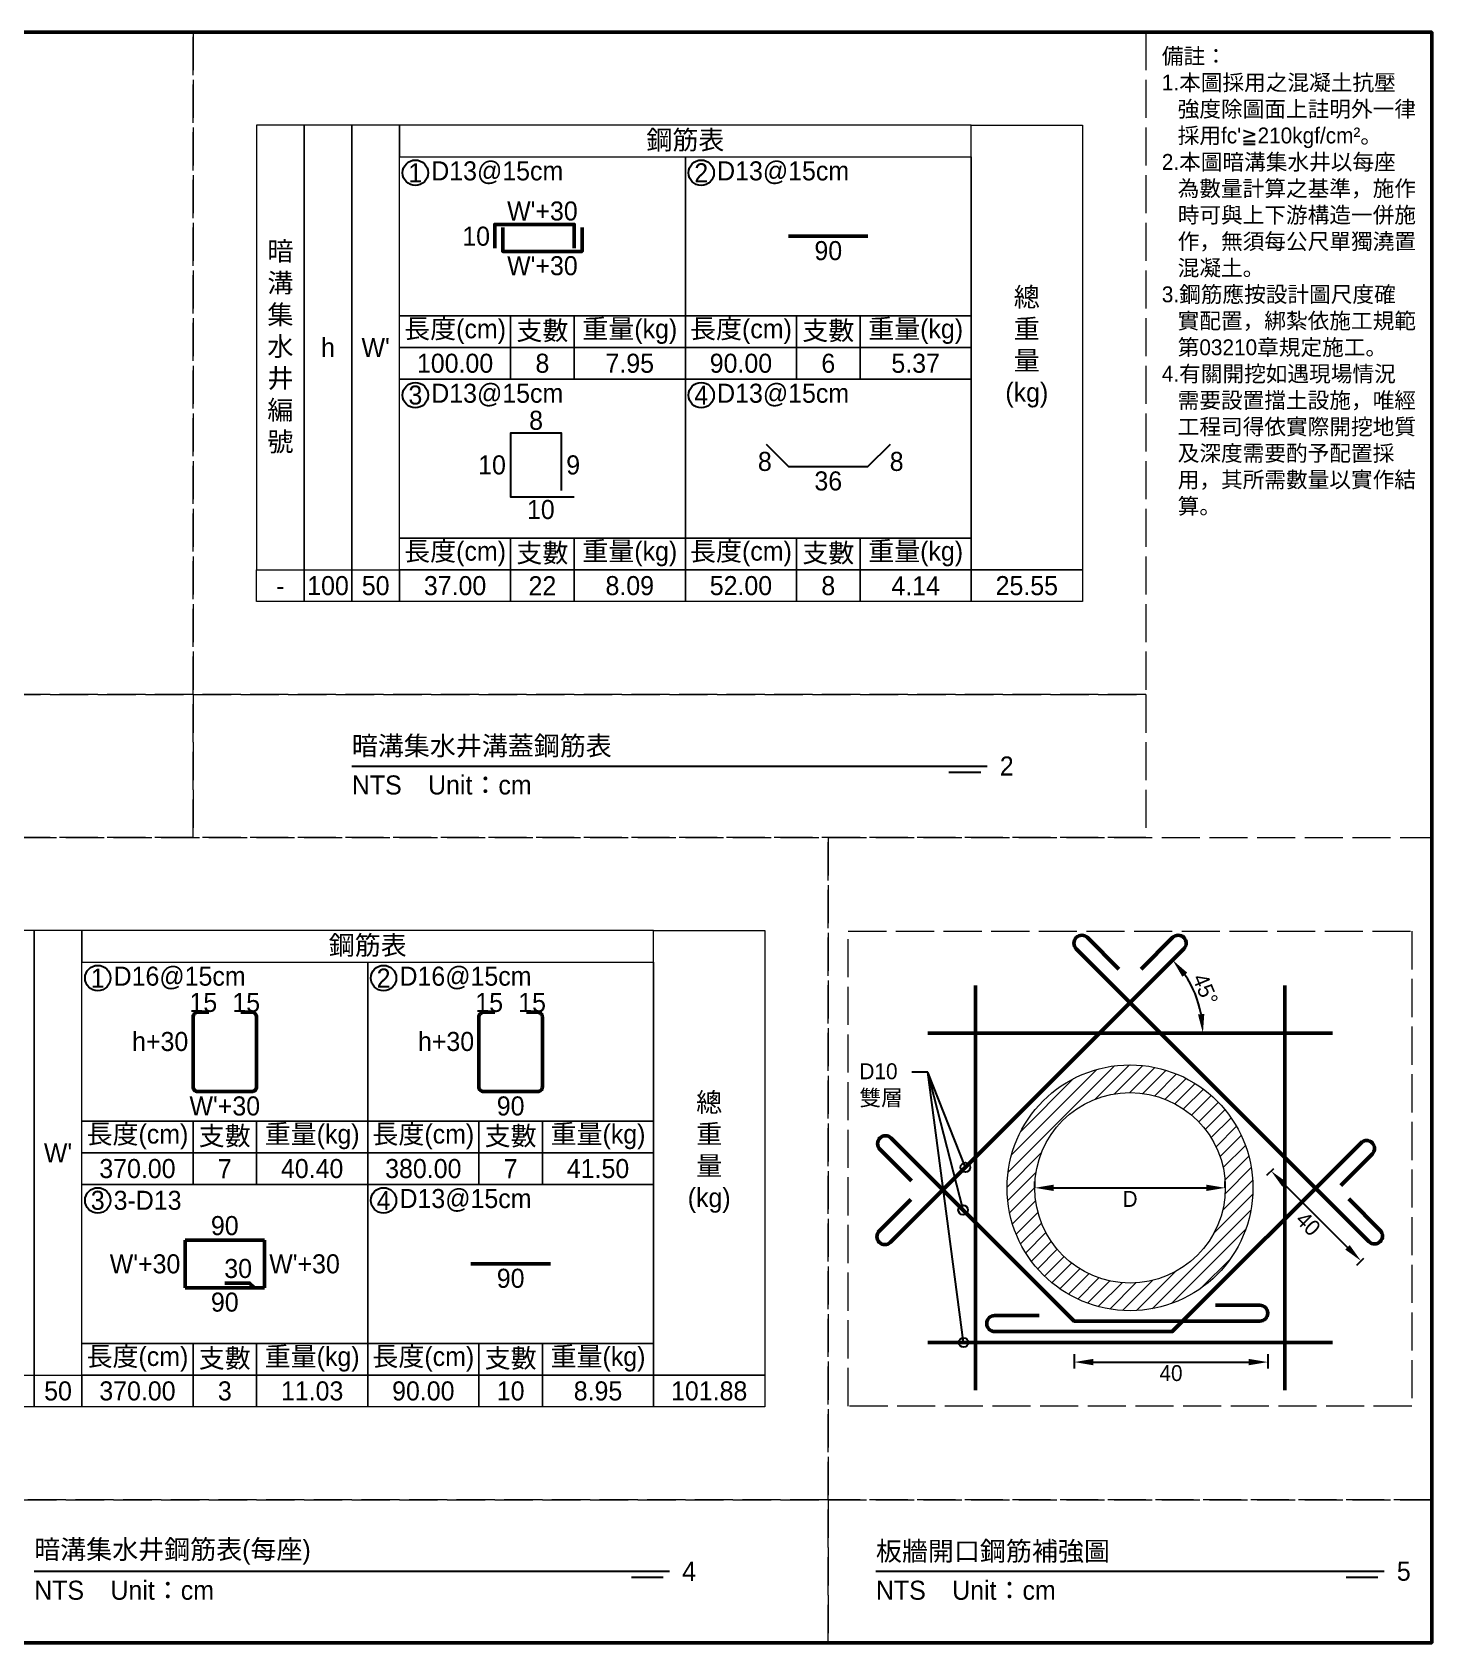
# Model space of a CAD drawing. Extents: x -7340 to 3675, y -3342 to 777.
# Drawn here: x -4361 to -3920, y -1264 to -757 of the extents above; entities that cross this region are included whole.
import ezdxf
from ezdxf import colors
from ezdxf.entities.mleader import LeaderData, LeaderLine
from ezdxf.math import Vec2, Vec3

# ---------------------------------------------------------------- set-up
doc = ezdxf.new("R2010")
doc.units = 0
doc.header["$MEASUREMENT"] = 0
doc.linetypes.add('ACAD_ISO02W100', pattern=[15, 12, -3])
for name, color, linetype, lineweight in [('一、1.基本-圖框', 7, 'Continuous', 20), ('一、3.基本-變更', 1, 'Continuous', 50), ('二、1.繪圖-既有設施', 8, 'Continuous', 20), ('二、5.繪圖-鋼筋', 60, 'Continuous', 50)]:
    doc.layers.add(name, color=color, linetype=linetype, lineweight=lineweight)
doc.layers.add('一、4.基本-隱藏', color=9, linetype='ACAD_ISO02W100', lineweight=20, plot=False)
doc.layers.add('三、1.文字-說明文字', color=2, linetype='Continuous')
doc.layers.add('三、3.文字-註解文字', color=2, linetype='Continuous')
doc.styles.add('次圖名(詳圖)', font='MS PGothic.ttf', dxfattribs={"height": 6})
doc.styles.add('註解文字(詳圖)', font='MS PGothic.ttf', dxfattribs={"height": 5})
doc.dimstyles.new('註解文字(詳圖)', dxfattribs={"dimtxt": 5, "dimasz": 6, "dimexe": 2, "dimexo": 5, "dimgap": 1, "dimtad": 2, "dimzin": 0, "dimdsep": 46, "dimtxsty": '註解文字(詳圖)', "dimcen": 0.1, "dimclrd": 144, "dimclre": 144, "dimclrt": 256, "dimadec": 0, "dimazin": 0, "dimtfac": 1, "dimtofl": 0, "dimtmove": 0, "dimatfit": 3, "dimfxlon": 1, "dimtolj": 1, "dimtzin": 0, "dimlwd": -1, "dimlwe": -1, "dimarcsym": 1})

# ---------------------------------------------------------------- blocks, each defined once
blk = doc.blocks.new('*D547')
at = {"layer": 'Defpoints', "color": 0, "transparency": 16777216}
for p in [(-4045, -1120.78), (-3985, -1120.78), (-3985, -1120.78)]:
    blk.add_point(p, dxfattribs=at)
at = {"layer": '三、3.文字-註解文字', "color": 144, "transparency": 16777216}
for p, q in [((-4045, -1120.78), (-4045, -1118.78)), ((-3985, -1120.78), (-3985, -1118.78)), ((-4039, -1120.78), (-3991, -1120.78))]:
    blk.add_line(p, q, dxfattribs=at)
for points in [[(-4039, -1119.78), (-4039, -1121.78), (-4045, -1120.78)], [(-3991, -1119.78), (-3991, -1121.78), (-3985, -1120.78)]]:
    blk.add_solid(points, dxfattribs=at)
at = {"layer": '三、3.文字-註解文字', "transparency": 16777216, "insert": (-4015, -1124.28), "char_height": 5, "attachment_point": 5, "style": '註解文字(詳圖)'}
blk.add_mtext('\\A1;D', dxfattribs=at)
blk = doc.blocks.new('*D548')
at = {"layer": 'Defpoints', "color": 0, "transparency": 16777216}
for p in [(-3966.3, -1111.21), (-3938.02, -1139.49), (-3942.29, -1143.77)]:
    blk.add_point(p, dxfattribs=at)
at = {"layer": '三、3.文字-註解文字', "color": 144, "transparency": 16777216}
for p, q in [((-3969.84, -1114.75), (-3971.99, -1116.9)), ((-3966.33, -1119.73), (-3946.53, -1139.53)), ((-3941.55, -1143.03), (-3943.71, -1145.18))]:
    blk.add_line(p, q, dxfattribs=at)
for points in [[(-3965.63, -1119.02), (-3967.04, -1120.44), (-3970.58, -1115.49)], [(-3945.83, -1138.82), (-3947.24, -1140.23), (-3942.29, -1143.77)]]:
    blk.add_solid(points, dxfattribs=at)
at = {"layer": '三、3.文字-註解文字', "transparency": 16777216, "insert": (-3958.91, -1132.1), "char_height": 5, "attachment_point": 5, "rotation": 315, "style": '註解文字(詳圖)'}
blk.add_mtext('\\A1;40', dxfattribs=at)
blk = doc.blocks.new('*D549')
at = {"layer": 'Defpoints', "color": 0, "transparency": 16777216}
for p in [(-4032.58, -1162.74), (-3971.63, -1162.74), (-3971.63, -1175.63)]:
    blk.add_point(p, dxfattribs=at)
at = {"layer": '三、3.文字-註解文字', "color": 144, "transparency": 16777216}
for p, q in [((-4032.58, -1173.13), (-4032.58, -1177.63)), ((-4026.58, -1175.63), (-3977.63, -1175.63)), ((-3971.63, -1173.13), (-3971.63, -1177.63))]:
    blk.add_line(p, q, dxfattribs=at)
for points in [[(-4026.58, -1174.63), (-4026.58, -1176.63), (-4032.58, -1175.63)], [(-3977.63, -1174.63), (-3977.63, -1176.63), (-3971.63, -1175.63)]]:
    blk.add_solid(points, dxfattribs=at)
at = {"layer": '三、3.文字-註解文字', "transparency": 16777216, "insert": (-4002.11, -1179.13), "char_height": 5, "attachment_point": 5, "style": '註解文字(詳圖)'}
blk.add_mtext('\\A1;40', dxfattribs=at)
blk = doc.blocks.new('*D550')
at = {"layer": 'Defpoints', "color": 0, "transparency": 16777216}
for p in [(-3998.05, -1045.56), (-3993.17, -1063.66), (-4078.7, -1072.08), (-3951.3, -1072.08), (-4090.42, -1137.93)]:
    blk.add_point(p, dxfattribs=at)
at = {"layer": '三、3.文字-註解文字', "color": 144, "transparency": 16777216}
blk.add_arc((-4024.57, -1072.08), 32.5, 10.592, 34.408, dxfattribs=at)
for points in [[(-3998.52, -1054.35), (-3996.98, -1053.07), (-4001.58, -1049.09)], [(-3991.62, -1066.01), (-3993.61, -1066.19), (-3992.06, -1072.08)]]:
    blk.add_solid(points, dxfattribs=at)
at = {"layer": '三、3.文字-註解文字', "transparency": 16777216, "insert": (-3991.3, -1058.3), "char_height": 5, "attachment_point": 5, "rotation": 292.5, "style": '註解文字(詳圖)'}
blk.add_mtext('\\A1;45°', dxfattribs=at)
blk = doc.blocks.new('_Small')
at = {"color": 0, "linetype": 'ByBlock', "lineweight": -2}
blk.add_circle((0, 0), 0.25, dxfattribs=at)

msp = doc.modelspace()

# ---------------------------------------------------------------- hatches: boundary and pattern name
at = {"layer": '二、1.繪圖-既有設施'}
h = msp.add_hatch(dxfattribs=at)
h.set_pattern_fill('ANSI31', color=256, scale=25)
h.set_pattern_definition([(45, (-6368.6838, 1664.4513), (-2.2097087, 2.2097087), [])])
h.paths.add_polyline_path([(-4053.7, -1120.776, 1), (-3976.3, -1120.776, 1)])
h.paths.add_polyline_path([(-3985, -1120.776, -1), (-4045, -1120.776, -1)], flags=16)

# ---------------------------------------------------------------- linework, layer by layer
at = {"layer": '一、1.基本-圖框'}
for points in [[(-4290, -926.25), (-4275, -926.25), (-4275, -786.25), (-4290, -786.25)], [(-4275, -926.25), (-4260, -926.25), (-4260, -786.25), (-4275, -786.25)], [(-4260, -926.25), (-4245, -926.25), (-4245, -786.25), (-4260, -786.25)], [(-4245, -796.25), (-4065, -796.25), (-4065, -786.25), (-4245, -786.25)], [(-4030, -926.25), (-4065, -926.25), (-4065, -786.25), (-4030, -786.25)], [(-4245, -796.25), (-4155, -796.25), (-4155, -846.25), (-4245, -846.25)], [(-4155, -796.25), (-4065, -796.25), (-4065, -846.25), (-4155, -846.25)], [(-4245, -846.25), (-4210, -846.25), (-4210, -856.25), (-4245, -856.25)], [(-4210, -846.25), (-4190, -846.25), (-4190, -856.25), (-4210, -856.25)], [(-4190, -846.25), (-4155, -846.25), (-4155, -856.25), (-4190, -856.25)], [(-4155, -846.25), (-4120, -846.25), (-4120, -856.25), (-4155, -856.25)], [(-4120, -846.25), (-4100, -846.25), (-4100, -856.25), (-4120, -856.25)], [(-4100, -846.25), (-4065, -846.25), (-4065, -856.25), (-4100, -856.25)], [(-4245, -856.25), (-4210, -856.25), (-4210, -866.25), (-4245, -866.25)], [(-4210, -856.25), (-4190, -856.25), (-4190, -866.25), (-4210, -866.25)], [(-4190, -856.25), (-4155, -856.25), (-4155, -866.25), (-4190, -866.25)], [(-4155, -856.25), (-4120, -856.25), (-4120, -866.25), (-4155, -866.25)], [(-4120, -856.25), (-4100, -856.25), (-4100, -866.25), (-4120, -866.25)], [(-4100, -856.25), (-4065, -856.25), (-4065, -866.25), (-4100, -866.25)], [(-4245, -866.25), (-4155, -866.25), (-4155, -916.25), (-4245, -916.25)], [(-4155, -866.25), (-4065, -866.25), (-4065, -916.25), (-4155, -916.25)], [(-4245, -916.25), (-4210, -916.25), (-4210, -926.25), (-4245, -926.25)], [(-4210, -916.25), (-4190, -916.25), (-4190, -926.25), (-4210, -926.25)], [(-4190, -916.25), (-4155, -916.25), (-4155, -926.25), (-4190, -926.25)], [(-4155, -916.25), (-4120, -916.25), (-4120, -926.25), (-4155, -926.25)], [(-4120, -916.25), (-4100, -916.25), (-4100, -926.25), (-4120, -926.25)], [(-4100, -916.25), (-4065, -916.25), (-4065, -926.25), (-4100, -926.25)], [(-4290, -926.25), (-4275, -926.25), (-4275, -936.25), (-4290, -936.25)], [(-4275, -926.25), (-4260, -926.25), (-4260, -936.25), (-4275, -936.25)], [(-4260, -926.25), (-4245, -926.25), (-4245, -936.25), (-4260, -936.25)], [(-4245, -926.25), (-4210, -926.25), (-4210, -936.25), (-4245, -936.25)], [(-4210, -926.25), (-4190, -926.25), (-4190, -936.25), (-4210, -936.25)], [(-4190, -926.25), (-4155, -926.25), (-4155, -936.25), (-4190, -936.25)], [(-4155, -926.25), (-4120, -926.25), (-4120, -936.25), (-4155, -936.25)], [(-4120, -926.25), (-4100, -926.25), (-4100, -936.25), (-4120, -936.25)], [(-4100, -926.25), (-4065, -926.25), (-4065, -936.25), (-4100, -936.25)], [(-4065, -926.25), (-4030, -926.25), (-4030, -936.25), (-4065, -936.25)], [(-4375, -1179.75), (-4360, -1179.75), (-4360, -1039.75), (-4375, -1039.75)], [(-4360, -1179.75), (-4345, -1179.75), (-4345, -1039.75), (-4360, -1039.75)], [(-4345, -1049.75), (-4165, -1049.75), (-4165, -1039.75), (-4345, -1039.75)], [(-4130, -1179.75), (-4165, -1179.75), (-4165, -1039.75), (-4130, -1039.75)], [(-4345, -1049.75), (-4255, -1049.75), (-4255, -1099.75), (-4345, -1099.75)], [(-4255, -1049.75), (-4165, -1049.75), (-4165, -1099.75), (-4255, -1099.75)], [(-4345, -1099.75), (-4310, -1099.75), (-4310, -1109.75), (-4345, -1109.75)], [(-4310, -1099.75), (-4290, -1099.75), (-4290, -1109.75), (-4310, -1109.75)], [(-4290, -1099.75), (-4255, -1099.75), (-4255, -1109.75), (-4290, -1109.75)], [(-4255, -1099.75), (-4220, -1099.75), (-4220, -1109.75), (-4255, -1109.75)], [(-4220, -1099.75), (-4200, -1099.75), (-4200, -1109.75), (-4220, -1109.75)], [(-4200, -1099.75), (-4165, -1099.75), (-4165, -1109.75), (-4200, -1109.75)], [(-4345, -1109.75), (-4310, -1109.75), (-4310, -1119.75), (-4345, -1119.75)], [(-4310, -1109.75), (-4290, -1109.75), (-4290, -1119.75), (-4310, -1119.75)], [(-4290, -1109.75), (-4255, -1109.75), (-4255, -1119.75), (-4290, -1119.75)], [(-4255, -1109.75), (-4220, -1109.75), (-4220, -1119.75), (-4255, -1119.75)], [(-4220, -1109.75), (-4200, -1109.75), (-4200, -1119.75), (-4220, -1119.75)], [(-4200, -1109.75), (-4165, -1109.75), (-4165, -1119.75), (-4200, -1119.75)], [(-4345, -1119.75), (-4255, -1119.75), (-4255, -1169.75), (-4345, -1169.75)], [(-4255, -1119.75), (-4165, -1119.75), (-4165, -1169.75), (-4255, -1169.75)], [(-4345, -1169.75), (-4310, -1169.75), (-4310, -1179.75), (-4345, -1179.75)], [(-4310, -1169.75), (-4290, -1169.75), (-4290, -1179.75), (-4310, -1179.75)], [(-4290, -1169.75), (-4255, -1169.75), (-4255, -1179.75), (-4290, -1179.75)], [(-4255, -1169.75), (-4220, -1169.75), (-4220, -1179.75), (-4255, -1179.75)], [(-4220, -1169.75), (-4200, -1169.75), (-4200, -1179.75), (-4220, -1179.75)], [(-4200, -1169.75), (-4165, -1169.75), (-4165, -1179.75), (-4200, -1179.75)], [(-4375, -1179.75), (-4360, -1179.75), (-4360, -1189.75), (-4375, -1189.75)], [(-4360, -1179.75), (-4345, -1179.75), (-4345, -1189.75), (-4360, -1189.75)], [(-4345, -1179.75), (-4310, -1179.75), (-4310, -1189.75), (-4345, -1189.75)], [(-4310, -1179.75), (-4290, -1179.75), (-4290, -1189.75), (-4310, -1189.75)], [(-4290, -1179.75), (-4255, -1179.75), (-4255, -1189.75), (-4290, -1189.75)], [(-4255, -1179.75), (-4220, -1179.75), (-4220, -1189.75), (-4255, -1189.75)], [(-4220, -1179.75), (-4200, -1179.75), (-4200, -1189.75), (-4220, -1189.75)], [(-4200, -1179.75), (-4165, -1179.75), (-4165, -1189.75), (-4200, -1189.75)], [(-4165, -1179.75), (-4130, -1179.75), (-4130, -1189.75), (-4165, -1189.75)]]:
    msp.add_lwpolyline(points, close=True, dxfattribs=at)
at = {"layer": '一、3.基本-變更'}
msp.add_lwpolyline([(-7340, -757), (-3920, -757), (-3920, -1264), (-7340, -1264)], close=True, dxfattribs=at)
at = {"layer": '一、4.基本-隱藏'}
for points in [[(-4700, -757), (-3920, -757), (-3920, -1264), (-4700, -1264)], [(-4700, -757), (-4310, -757), (-4310, -965.5), (-4700, -965.5)], [(-4310, -757), (-4010, -757), (-4010, -965.5), (-4310, -965.5)], [(-4700, -965.5), (-4310, -965.5), (-4310, -1010.5), (-4700, -1010.5)], [(-4310, -965.5), (-4010, -965.5), (-4010, -1010.5), (-4310, -1010.5)], [(-4410, -1010.5), (-4110, -1010.5), (-4110, -1219), (-4410, -1219)], [(-4110, -1010.5), (-3920, -1010.5), (-3920, -1219), (-4110, -1219)], [(-4103.7, -1040.024), (-3926.3, -1040.024), (-3926.3, -1189.476), (-4103.7, -1189.476)], [(-4063.7, -1072.076), (-3966.3, -1072.076), (-3966.3, -1169.476), (-4063.7, -1169.476)], [(-4410, -1219), (-4110, -1219), (-4110, -1264), (-4410, -1264)], [(-4110, -1219), (-3920, -1219), (-3920, -1264), (-4110, -1264)]]:
    msp.add_lwpolyline(points, close=True, dxfattribs=at)
for points in [[(-4103.7, -1040.024), (-3926.3, -1040.024)], [(-4700, -1264), (-3920, -1264)]]:
    msp.add_lwpolyline(points, dxfattribs=at)
at = {"layer": '三、3.文字-註解文字'}
for points in [[(-4194, -901.25), (-4194, -883.25), (-4210, -883.25), (-4210, -903.25), (-4190, -903.25)], [(-4129.571, -886.679), (-4122.5, -893.75), (-4097.5, -893.75), (-4090.429, -886.679)], [(-4260, -988), (-4060, -988)], [(-4062, -990), (-4072, -990)], [(-4360, -1241.5), (-4160, -1241.5)], [(-4095, -1241.5), (-3935, -1241.5)], [(-4162, -1243.5), (-4172, -1243.5)], [(-3937, -1243.5), (-3947, -1243.5)]]:
    msp.add_lwpolyline(points, dxfattribs=at)
for centre in [(-4240, -801.25), (-4150, -801.25), (-4240, -871.25), (-4150, -871.25), (-4340, -1054.75), (-4250, -1054.75), (-4340, -1124.75), (-4250, -1124.75)]:
    msp.add_circle(centre, 4, dxfattribs=at)
at = {"layer": '二、1.繪圖-既有設施'}
for radius in [38.7, 30]:
    msp.add_circle((-4015, -1120.776), radius, dxfattribs=at)
at = {"layer": '二、5.繪圖-鋼筋'}
for points in [[(-4215, -825), (-4215, -817.5), (-4190, -817.5), (-4190, -825)], [(-4212.5, -818.5), (-4212.5, -826), (-4187.5, -826), (-4187.5, -818.5)], [(-4122.5, -821.25), (-4097.5, -821.25)], [(-4063.7, -1184.476), (-4063.7, -1057.076)], [(-3966.3, -1057.076), (-3966.3, -1184.476)], [(-4078.7, -1072.076), (-3951.3, -1072.076)], [(-4312.5, -1137.25), (-4287.5, -1137.25)], [(-4312.5, -1137.25), (-4312.5, -1152.25)], [(-4287.5, -1137.25), (-4287.5, -1152.25)], [(-4222.5, -1144.75), (-4197.5, -1144.75)], [(-4300, -1150.75), (-4292.188, -1150.75), (-4290.625, -1152.25)], [(-4312.5, -1152.25), (-4287.5, -1152.25)], [(-4078.7, -1169.476), (-3951.3, -1169.476)]]:
    msp.add_lwpolyline(points, dxfattribs=at)
for points in [[(-4011.484, -1051.923), (-4001.585, -1042.024, -0.4142136), (-3998.049, -1042.024, -0.4142136), (-3998.049, -1045.56), (-4090.423, -1137.933, -0.4142136), (-4093.958, -1137.933, -0.4142136), (-4093.958, -1134.398), (-4084.059, -1124.498)], [(-3946.147, -1124.292), (-3936.248, -1134.191, -0.4142136), (-3936.248, -1137.727, -0.4142136), (-3939.783, -1137.727), (-4005.434, -1072.076), (-4031.951, -1045.56, -0.4142136), (-4031.951, -1042.024, -0.4142136), (-4028.415, -1042.024), (-4018.516, -1051.923)], [(-4305, -1065.5), (-4308.5, -1065.5, 0.4142136), (-4310, -1067), (-4310, -1089, 0.4142136), (-4308.5, -1090.5), (-4291.5, -1090.5, 0.4142136), (-4290, -1089), (-4290, -1067, 0.4142136), (-4291.5, -1065.5), (-4295, -1065.5)], [(-4215, -1065.5), (-4218.5, -1065.5, 0.4142136), (-4220, -1067), (-4220, -1089, 0.4142136), (-4218.5, -1090.5), (-4201.5, -1090.5, 0.4142136), (-4200, -1089), (-4200, -1067, 0.4142136), (-4201.5, -1065.5), (-4205, -1065.5)], [(-4083.853, -1118.545), (-4093.752, -1108.645, -0.4142136), (-4093.752, -1105.11, -0.4142136), (-4090.217, -1105.11), (-4032.582, -1162.744), (-3974.132, -1162.744, 0.4142136), (-3971.632, -1160.244, 0.4142136), (-3974.132, -1157.744), (-3988.132, -1157.744)], [(-3948.647, -1120.045), (-3938.748, -1110.145, 0.4142136), (-3938.748, -1106.61, 0.4142136), (-3942.283, -1106.61), (-4001.686, -1166.012), (-4057.636, -1166.012, -0.4142136), (-4060.136, -1163.512, -0.4142136), (-4057.636, -1161.012), (-4043.636, -1161.012)]]:
    msp.add_lwpolyline(points, format="xyb", dxfattribs=at)

# ---------------------------------------------------------------- texts
at = {"layer": '一、1.基本-圖框', "char_height": 6, "attachment_point": 5, "style": '註解文字(詳圖)'}
for s, width, insert in [('{\\fMS PGothic|b0|i0|c128|p34;鋼筋表}', 94.24964, (-4155, -791.25)), ('暗溝集水井{\\fMS PGothic|b0|i0|c128|p34;編號}', 12.98354, (-4282.5, -856.25)), ('{\\fMS PGothic|b0|i0|c128|p34;總重量(kg)}', 6, (-4047.5, -856.25)), ('{\\fMS PGothic|b0|i0|c128|p34;長度(cm)}', 35.02324, (-4227.5, -851.25)), ('{\\fMS PGothic|b0|i0|c128|p34;重量(kg)}', 30.27214, (-4172.5, -851.25)), ('{\\fMS PGothic|b0|i0|c128|p34;長度(cm)}', 35.02324, (-4137.5, -851.25)), ('{\\fMS PGothic|b0|i0|c128|p34;重量(kg)}', 30.27214, (-4082.5, -851.25)), ('{\\fMS PGothic|b0|i0|c128|p34;支數}', 19.27354, (-4200, -851.25)), ('{\\fMS PGothic|b0|i0|c128|p34;支數}', 19.27354, (-4110, -851.25)), ('{\\fMS PGothic|b0|i0|c128|p34;h}', 12.98354, (-4267.5, -856.25)), ("W'", 22.32258, (-4252.5, -856.25)), ('{\\fMS PGothic|b0|i0|c128|p34;長度(cm)}', 35.02324, (-4227.5, -921.25)), ('{\\fMS PGothic|b0|i0|c128|p34;支數}', 19.27354, (-4200, -921.25)), ('{\\fMS PGothic|b0|i0|c128|p34;重量(kg)}', 30.27214, (-4172.5, -921.25)), ('{\\fMS PGothic|b0|i0|c128|p34;長度(cm)}', 35.02324, (-4137.5, -921.25)), ('{\\fMS PGothic|b0|i0|c128|p34;支數}', 19.27354, (-4110, -921.25)), ('{\\fMS PGothic|b0|i0|c128|p34;重量(kg)}', 30.27214, (-4082.5, -921.25)), ('{\\fMS PGothic|b0|i0|c128|p34;鋼筋表}', 94.24964, (-4255, -1044.75)), ('{\\fMS PGothic|b0|i0|c128|p34;總重量(kg)}', 6, (-4147.5, -1109.75)), ('{\\fMS PGothic|b0|i0|c128|p34;長度(cm)}', 35.02324, (-4327.5, -1104.75)), ('{\\fMS PGothic|b0|i0|c128|p34;重量(kg)}', 30.27214, (-4272.5, -1104.75)), ('{\\fMS PGothic|b0|i0|c128|p34;長度(cm)}', 35.02324, (-4237.5, -1104.75)), ('{\\fMS PGothic|b0|i0|c128|p34;重量(kg)}', 30.27214, (-4182.5, -1104.75)), ('{\\fMS PGothic|b0|i0|c128|p34;支數}', 19.27354, (-4300, -1104.75)), ('{\\fMS PGothic|b0|i0|c128|p34;支數}', 19.27354, (-4210, -1104.75)), ("W'", 22.32258, (-4352.5, -1109.75)), ('{\\fMS PGothic|b0|i0|c128|p34;長度(cm)}', 35.02324, (-4327.5, -1174.75)), ('{\\fMS PGothic|b0|i0|c128|p34;支數}', 19.27354, (-4300, -1174.75)), ('{\\fMS PGothic|b0|i0|c128|p34;重量(kg)}', 30.27214, (-4272.5, -1174.75)), ('{\\fMS PGothic|b0|i0|c128|p34;長度(cm)}', 35.02324, (-4237.5, -1174.75)), ('{\\fMS PGothic|b0|i0|c128|p34;支數}', 19.27354, (-4210, -1174.75)), ('{\\fMS PGothic|b0|i0|c128|p34;重量(kg)}', 30.27214, (-4182.5, -1174.75))]:
    msp.add_mtext_dynamic_manual_height_columns(s, width=width, gutter_width=30, heights=[0], dxfattribs=dict(at, insert=insert))
at = {"layer": '三、1.文字-說明文字', "insert": (-4005, -762), "char_height": 5, "attachment_point": 1, "style": '註解文字(詳圖)'}
msp.add_mtext_dynamic_manual_height_columns("{\\fMS PGothic|b0|i0|c128|p34;備註：\\P\\pi-5,l5;1.本圖採用之混凝土抗壓強度除圖面上註明外一律採用fc'≧210kgf/cm²。\\P2.本圖暗溝集水井以每座為數量計算之基準，施作時可與上下游構造一併施作，無須每公尺單獨澆置混凝土。\\P3.鋼筋應按設計圖尺度確實配置，綁紮依施工規範第03210章規定施工。\\P4.有關開挖如遇現場情況需要設置擋土設施，唯經工程司得依實際開挖地質及深度需要酌予配置採用，其所需數量以實作結算。}", width=80, gutter_width=30, heights=[0], dxfattribs=at)
at = {"layer": '三、3.文字-註解文字', "char_height": 6}
for s, width, gutter_width, insert, attachment_point, style in [('1', 8.38231, 30, (-4240, -801.25), 5, '註解文字(詳圖)'), ('D13@15cm', 6.06582, 30, (-4235, -801.25), 4, '註解文字(詳圖)'), ('2', 8.38231, 30, (-4150, -801.25), 5, '註解文字(詳圖)'), ('{\\fMS PGothic|b0|i0|c128|p34;D1}3{\\fMS PGothic|b0|i0|c128|p34;@}1{\\fMS PGothic|b0|i0|c128|p34;5cm}', 6.06582, 30, (-4145, -801.25), 4, '註解文字(詳圖)'), ('100.00', 9.06048, 30, (-4227.5, -861.25), 5, '註解文字(詳圖)'), ('8', 9.06048, 30, (-4200, -861.25), 5, '註解文字(詳圖)'), ('7.95', 9.06048, 30, (-4172.5, -861.25), 5, '註解文字(詳圖)'), ('90.00', 9.06048, 30, (-4137.5, -861.25), 5, '註解文字(詳圖)'), ('6', 9.06048, 30, (-4110, -861.25), 5, '註解文字(詳圖)'), ('5.37', 9.06048, 30, (-4082.5, -861.25), 5, '註解文字(詳圖)'), ('3', 8.38231, 30, (-4240, -871.25), 5, '註解文字(詳圖)'), ('D13@15cm', 6.06582, 30, (-4235, -871.25), 4, '註解文字(詳圖)'), ('4', 8.38231, 30, (-4150, -871.25), 5, '註解文字(詳圖)'), ('D13@15cm', 6.06582, 30, (-4145, -871.25), 4, '註解文字(詳圖)'), ('-', 9.06048, 30, (-4282.5, -931.25), 5, '註解文字(詳圖)'), ('100', 9.06048, 30, (-4267.5, -931.25), 5, '註解文字(詳圖)'), ('50', 9.06048, 30, (-4252.5, -931.25), 5, '註解文字(詳圖)'), ('37.00', 9.06048, 30, (-4227.5, -931.25), 5, '註解文字(詳圖)'), ('22', 9.06048, 30, (-4200, -931.25), 5, '註解文字(詳圖)'), ('8.09', 9.06048, 30, (-4172.5, -931.25), 5, '註解文字(詳圖)'), ('52.00', 9.06048, 30, (-4137.5, -931.25), 5, '註解文字(詳圖)'), ('8', 9.06048, 30, (-4110, -931.25), 5, '註解文字(詳圖)'), ('4.14', 9.06048, 30, (-4082.5, -931.25), 5, '註解文字(詳圖)'), ('25.55', 9.06048, 30, (-4047.5, -931.25), 5, '註解文字(詳圖)'), ('{\\fMS PGothic|b0|i0|c128|p34;暗溝}集水井{\\fMS PGothic|b0|i0|c128|p34;溝蓋鋼筋表}', 134.12151, 15, (-4260, -982), 4, '次圖名(詳圖)'), ('2', 3, 15, (-4056, -988), 4, '次圖名(詳圖)'), ('NTS{\\fMS PGothic|b0|i0|c128|p34;^IUnit：cm}', 136.03259, 15, (-4260, -994), 4, '次圖名(詳圖)'), ('1', 8.38231, 30, (-4340, -1054.75), 5, '註解文字(詳圖)'), ('{\\fMS PGothic|b0|i0|c128|p34;D1}6{\\fMS PGothic|b0|i0|c128|p34;@15cm}', 6.06582, 30, (-4335, -1054.75), 4, '註解文字(詳圖)'), ('2', 8.38231, 30, (-4250, -1054.75), 5, '註解文字(詳圖)'), ('{\\fMS PGothic|b0|i0|c128|p34;D1}6{\\fMS PGothic|b0|i0|c128|p34;@15cm}', 6.06582, 30, (-4245, -1054.75), 4, '註解文字(詳圖)'), ('370.00', 9.06048, 30, (-4327.5, -1114.75), 5, '註解文字(詳圖)'), ('7', 9.06048, 30, (-4300, -1114.75), 5, '註解文字(詳圖)'), ('40.40', 9.06048, 30, (-4272.5, -1114.75), 5, '註解文字(詳圖)'), ('380.00', 9.06048, 30, (-4237.5, -1114.75), 5, '註解文字(詳圖)'), ('7', 9.06048, 30, (-4210, -1114.75), 5, '註解文字(詳圖)'), ('41.50', 9.06048, 30, (-4182.5, -1114.75), 5, '註解文字(詳圖)'), ('3', 8.38231, 30, (-4340, -1124.75), 5, '註解文字(詳圖)'), ('3-{\\fMS PGothic|b0|i0|c128|p34;D13}', 6.06582, 30, (-4335, -1124.75), 4, '註解文字(詳圖)'), ('4', 8.38231, 30, (-4250, -1124.75), 5, '註解文字(詳圖)'), ('D13@15cm', 6.06582, 30, (-4245, -1124.75), 4, '註解文字(詳圖)'), ('50', 9.06048, 30, (-4352.5, -1184.75), 5, '註解文字(詳圖)'), ('370.00', 9.06048, 30, (-4327.5, -1184.75), 5, '註解文字(詳圖)'), ('3', 9.06048, 30, (-4300, -1184.75), 5, '註解文字(詳圖)'), ('11.03', 9.06048, 30, (-4272.5, -1184.75), 5, '註解文字(詳圖)'), ('90.00', 9.06048, 30, (-4237.5, -1184.75), 5, '註解文字(詳圖)'), ('10', 9.06048, 30, (-4210, -1184.75), 5, '註解文字(詳圖)'), ('8.95', 9.06048, 30, (-4182.5, -1184.75), 5, '註解文字(詳圖)'), ('101.88', 9.06048, 30, (-4147.5, -1184.75), 5, '註解文字(詳圖)'), ('{\\fMS PGothic|b0|i0|c128|p34;暗溝}集水井{\\fMS PGothic|b0|i0|c128|p34;鋼筋表(每座)}', 134.12151, 15, (-4360, -1235.5), 4, '次圖名(詳圖)'), ('板牆開口鋼筋補強圖', 134.12151, 15, (-4095, -1235.5), 4, '次圖名(詳圖)'), ('4', 3, 15, (-4156, -1241.5), 4, '次圖名(詳圖)'), ('5', 3, 15, (-3931, -1241.5), 4, '次圖名(詳圖)'), ('NTS{\\fMS PGothic|b0|i0|c128|p34;^IUnit：cm}', 136.03259, 15, (-4360, -1247.5), 4, '次圖名(詳圖)'), ('NTS{\\fMS PGothic|b0|i0|c128|p34;^IUnit：cm}', 136.03259, 15, (-4095, -1247.5), 4, '次圖名(詳圖)')]:
    msp.add_mtext_dynamic_manual_height_columns(s, width=width, gutter_width=gutter_width, heights=[0], dxfattribs=dict(at, insert=insert, attachment_point=attachment_point, style=style))
at = {"layer": '二、5.繪圖-鋼筋', "char_height": 6, "style": '註解文字(詳圖)'}
for s, width, insert, attachment_point in [("{\\fMS PGothic|b0|i0|c128|p34;W'}+3{\\fMS PGothic|b0|i0|c128|p34;0}", 3.56631, (-4200, -810.277), 2), ('{\\fMS PGothic|b0|i0|c128|p34;10}', 8.87231, (-4216.5, -821.25), 6), ('90', 3.56631, (-4110, -822.75), 2), ("{\\fMS PGothic|b0|i0|c128|p34;W'}+3{\\fMS PGothic|b0|i0|c128|p34;0}", 3.56631, (-4200, -827.5), 2), ('{\\fMS PGothic|b0|i0|c128|p34;8}', 3.56631, (-4202, -882.25), 8), ('{\\fMS PGothic|b0|i0|c128|p34;10}', 8.87231, (-4211.5, -893.25), 6), ('9', 8.87231, (-4192.5, -893.25), 4), ('8', 3.56631, (-4129.978, -889.106), 2), ('8', 3.56631, (-4088.482, -889.106), 2), ('36', 3.56631, (-4110, -895.25), 2), ('10', 3.56631, (-4200.5, -904.25), 2), ('15', 8.87231, (-4306.75, -1065.5), 8), ('15', 8.87231, (-4293.25, -1065.5), 8), ('15', 8.87231, (-4216.75, -1065.5), 8), ('15', 8.87231, (-4203.25, -1065.5), 8), ('{\\fMS PGothic|b0|i0|c128|p34;h+}3{\\fMS PGothic|b0|i0|c128|p34;0}', 8.87231, (-4311.5, -1074.75), 6), ('{\\fMS PGothic|b0|i0|c128|p34;h+}3{\\fMS PGothic|b0|i0|c128|p34;0}', 8.87231, (-4221.5, -1074.75), 6), ("{\\fMS PGothic|b0|i0|c128|p34;W'+}3{\\fMS PGothic|b0|i0|c128|p34;0}", 3.56631, (-4300, -1092), 2), ('90', 3.56631, (-4210, -1092), 2), ('{\\fMS PGothic|b0|i0|c128|p34;90}', 3.56631, (-4300, -1135.75), 8), ("W'+30", 3.56631, (-4314, -1144.75), 6), ('30', 3.56631, (-4295.792, -1149.25), 8), ("W'+30", 3.56631, (-4286, -1144.75), 4), ('90', 3.56631, (-4210, -1146.25), 2), ('90', 3.56631, (-4300, -1153.75), 2)]:
    msp.add_mtext_dynamic_manual_height_columns(s, width=width, gutter_width=30, heights=[0], dxfattribs=dict(at, insert=insert, attachment_point=attachment_point))

# ---------------------------------------------------------------- dimensions: what is measured, and where the dimension line sits
at = {"layer": '三、3.文字-註解文字'}
dim = msp.add_angular_dim_2l(base=(-3993.171, -1063.664), line1=((-4078.7, -1072.076), (-3951.3, -1072.076)), line2=((-3998.049, -1045.56), (-4090.423, -1137.933)), dimstyle='註解文字(詳圖)', override={"dimscale": 0}, dxfattribs=at)
dim.commit()
dim.dimension.update_dxf_attribs({"geometry": '*D550', "text_midpoint": (-3991.304, -1058.299)})
for p1, p2, distance, picture, middle in [((-3966.3, -1111.21), (-3938.016, -1139.495), -6.046, '*D548', (-3958.908, -1132.103)), ((-4032.582, -1162.744), (-3971.632, -1162.744), -12.883, '*D549', (-4002.107, -1179.126))]:
    dim = msp.add_aligned_dim(p1=p1, p2=p2, distance=distance, text='40', dimstyle='註解文字(詳圖)', dxfattribs=at)
    dim.commit()
    dim.dimension.update_dxf_attribs({"geometry": picture, "text_midpoint": middle})
dim = msp.add_linear_dim(base=(-3985, -1120.776), p1=(-4045, -1120.776), p2=(-3985, -1120.776), text='D', dimstyle='註解文字(詳圖)', dxfattribs=at)
dim.commit()
dim.dimension.update_dxf_attribs({"geometry": '*D547', "text_midpoint": (-4015, -1124.276)})

# ---------------------------------------------------------------- leaders
ml = msp.add_multileader_mtext('Standard', dxfattribs=at)
ml.set_content('{\\fMS PGothic|b0|i0|c128|p34;D10\\P雙層}', color=256, style='註解文字(詳圖)')
ml.set_leader_properties(color=144, linetype='ByLayer', lineweight=-1)
ml.set_arrow_properties(name='SMALL')
ml.build(insert=Vec2(0, 0))
ml.multileader.update_dxf_attribs({"dogleg_length": 5, "arrow_head_size": 6})
ctx = ml.context
ctx.base_point, ctx.char_height, ctx.arrow_head_size, ctx.landing_gap_size, ctx.plane_origin = Vec3(-4103.194, -1084.412), 5, 6, 3, Vec3(-4177.632, -1132.246)
notes = []
notes.append((ctx, [(1, (1, 1, 0), (-4078.7, -1084.412), (-1, 0), 5, [(0, [(-4066.841, -1114.351)], 0, [])])]))
ctx.mtext.insert, ctx.mtext.flow_direction = Vec3(-4100.194, -1081.585), 5
ml = msp.add_multileader_mtext('Standard', dxfattribs=at)
ml.set_content('{\\fMS PGothic|b0|i0|c128|p34; }', color=256, style='註解文字(詳圖)')
ml.set_leader_properties(color=144, linetype='ByLayer', lineweight=-1)
ml.set_arrow_properties(name='SMALL')
ml.build(insert=Vec2(0, 0))
ml.multileader.update_dxf_attribs({"dogleg_length": 5, "arrow_head_size": 6})
ctx = ml.context
ctx.base_point, ctx.char_height, ctx.arrow_head_size, ctx.landing_gap_size, ctx.plane_origin = Vec3(-4091.916, -1084.412), 5, 6, 3, Vec3(-4178.935, -1139.73)
ctx.text_align_type = 2
notes.append((ctx, [(1, (1, 1, 0), (-4078.7, -1084.412), (-1, 0), 5, [(0, [(-4067.567, -1127.759)], 0, [])])]))
ctx.mtext.insert, ctx.mtext.alignment, ctx.mtext.flow_direction = Vec3(-4086.7, -1081.912), 3, 5
ml = msp.add_multileader_mtext('Standard', dxfattribs=at)
ml.set_content('{\\fMS PGothic|b0|i0|c128|p34; }', color=256, style='註解文字(詳圖)')
ml.set_leader_properties(color=144, linetype='ByLayer', lineweight=-1)
ml.set_arrow_properties(name='SMALL')
ml.build(insert=Vec2(0, 0))
ml.multileader.update_dxf_attribs({"dogleg_length": 5, "arrow_head_size": 6})
ctx = ml.context
ctx.base_point, ctx.char_height, ctx.arrow_head_size, ctx.landing_gap_size, ctx.plane_origin = Vec3(-4091.916, -1084.412), 5, 6, 3, Vec3(-4183.873, -1143.122)
ctx.text_align_type = 2
notes.append((ctx, [(1, (1, 1, 0), (-4078.7, -1084.412), (-1, 0), 5, [(0, [(-4067.416, -1169.476)], 0, [])])]))
ctx.mtext.insert, ctx.mtext.alignment, ctx.mtext.flow_direction = Vec3(-4086.7, -1081.912), 3, 5
for ctx, leaders in notes:
    for number, flags, end, landing, length, lines in leaders:
        leader = LeaderData()
        leader.index, (leader.has_last_leader_line, leader.has_dogleg_vector, leader.attachment_direction) = number, flags
        leader.last_leader_point, leader.dogleg_vector, leader.dogleg_length = Vec3(end), Vec3(landing), length
        for number, points, colour, breaks in lines:
            line = LeaderLine()
            line.index, line.vertices, line.color, line.breaks = number, Vec3.list(points), colors.encode_raw_color(colour), breaks
            leader.lines.append(line)
        ctx.leaders.append(leader)

doc.saveas('drawing.dxf')
